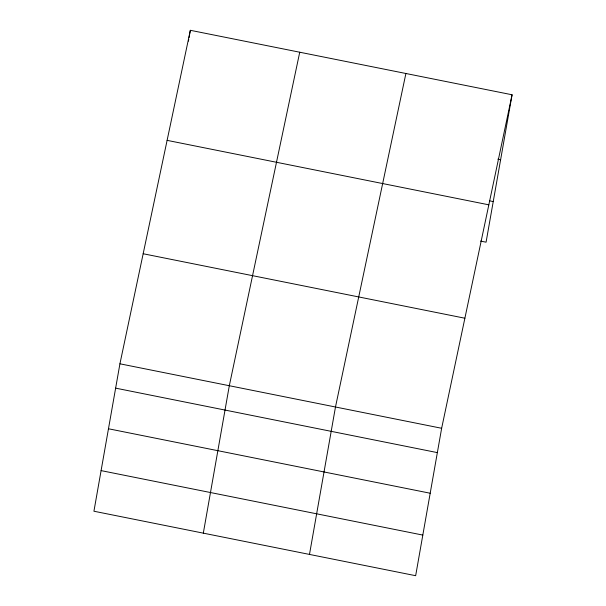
<?xml version="1.0" encoding="UTF-8"?>
<svg xmlns="http://www.w3.org/2000/svg" width="606" height="606" viewBox="0 0 606 606"><rect width="100%" height="100%" fill="white"/><g stroke="black" fill="none" stroke-linecap="round" stroke-linejoin="round"><path stroke-width="0.91" d="M119.927 363.805L93.93 511.229L415.655 575.7L441.645 428.275L512.07 94.771L190.345 30.3L119.927 363.805L441.645 428.275M188.443 41.117L188.761 39.314M189.072 37.511L190.345 30.3M203.321 533.151L229.31 385.727L299.735 52.222M309.484 554.422L335.482 407.005L405.899 73.493M512.07 94.771L486.073 242.195L480.535 241.082M497.844 159.173L500.617 159.726M489.542 200.836L493.239 201.571M167.104 140.357L488.83 204.828M143.167 253.747L464.885 318.218M115.632 388.143L437.358 452.614M108.474 428.768L430.192 493.231M101.096 470.612L422.814 535.083"/></g></svg>
